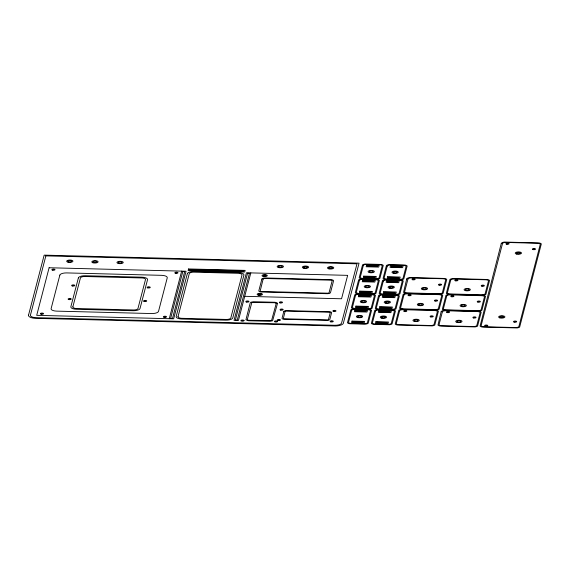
<?xml version="1.0" encoding="UTF-8"?>
<svg xmlns="http://www.w3.org/2000/svg" width="570" height="570" viewBox="0 0 570 570"><rect width="100%" height="100%" fill="white"/><g stroke="black" fill="none" stroke-linecap="round" stroke-linejoin="round"><path stroke-width="0.85" d="M169.269 318.716L181.659 271.128M250.821 272.895L238.431 320.475L234.028 320.361L246.418 272.781L347.65 275.36L341.551 298.78L244.722 296.307M362.898 278.93L361.266 279.015A4.425 1.646 -0.7 0 0 358.651 279.841L355.274 292.809A4.425 1.646 -0.7 0 0 357.426 293.757L373.371 294.163A4.425 1.646 -0.7 0 0 375.986 293.336L379.364 280.369A4.425 1.646 -0.7 0 0 377.212 279.421L361.33 278.766A4.425 1.646 -0.7 0 1 359.178 277.818L362.556 264.858A4.425 1.646 -0.7 0 1 365.171 264.031L381.116 264.437A4.425 1.646 -0.7 0 1 383.268 265.385L379.891 278.345A4.425 1.646 -0.7 0 1 377.276 279.172L375.637 279.257M386.795 279.542L385.156 279.628A4.425 1.646 -0.7 0 0 382.541 280.454L379.164 293.415A4.425 1.646 -0.7 0 0 381.323 294.362L397.269 294.768A4.425 1.646 -0.7 0 0 399.876 293.942L403.254 280.982A4.425 1.646 -0.7 0 0 401.102 280.034L385.22 279.378A4.425 1.646 -0.7 0 1 383.069 278.431L386.446 265.463A4.425 1.646 -0.7 0 1 389.061 264.637L405.006 265.043A4.425 1.646 -0.7 0 1 407.158 265.99L403.781 278.958A4.425 1.646 -0.7 0 1 401.166 279.785L399.534 279.87M359 293.921L357.362 294.006A4.425 1.646 -0.7 0 0 354.747 294.833L351.369 307.793A4.425 1.646 -0.7 0 0 353.521 308.74L369.467 309.147A4.425 1.646 -0.7 0 0 372.082 308.32L375.459 295.36A4.425 1.646 -0.7 0 0 373.307 294.412L371.74 294.241M382.89 294.526L381.252 294.612A4.425 1.646 -0.7 0 0 378.637 295.438L375.267 308.406A4.425 1.646 -0.7 0 0 377.418 309.353L393.364 309.759A4.425 1.646 -0.7 0 0 395.979 308.933L399.356 295.965A4.425 1.646 -0.7 0 0 397.197 295.018L395.63 294.854M450.207 294.419L448.576 294.498A4.425 1.646 -0.7 0 0 445.961 295.324L442.341 309.225A4.425 1.646 -0.7 0 0 444.493 310.173L479.299 311.063A4.425 1.646 -0.7 0 0 481.914 310.237L485.533 296.336A4.425 1.646 -0.7 0 0 483.381 295.388L448.49 294.27A4.425 1.646 -0.7 0 1 446.339 293.322L449.958 279.421A4.425 1.646 -0.7 0 1 452.573 278.595L487.386 279.478A4.425 1.646 -0.7 0 1 489.537 280.426L485.918 294.327A4.425 1.646 -0.7 0 1 483.303 295.153L481.664 295.239M355.096 308.904L353.457 308.99A4.425 1.646 -0.7 0 0 350.842 309.816L347.465 322.784A4.425 1.646 -0.7 0 0 349.624 323.732L365.57 324.138A4.425 1.646 -0.7 0 0 368.184 323.311L371.555 310.344A4.425 1.646 -0.7 0 0 369.403 309.396L367.835 309.232M378.986 309.517L377.354 309.596A4.425 1.646 -0.7 0 0 374.739 310.429L371.362 323.389A4.425 1.646 -0.7 0 0 373.514 324.337L389.46 324.743A4.425 1.646 -0.7 0 0 392.075 323.917L395.452 310.956A4.425 1.646 -0.7 0 0 393.3 310.009L391.725 309.838M434.696 310.044L436.264 310.208A4.425 1.646 -0.7 0 1 438.416 311.163L434.796 325.064A4.425 1.646 -0.7 0 1 432.181 325.89L397.376 325A4.425 1.646 -0.7 0 1 395.224 324.052L398.843 310.151A4.425 1.646 -0.7 0 1 401.458 309.325L436.527 310.023A4.425 1.646 -0.7 0 0 439.142 309.197L442.762 295.296A4.425 1.646 -0.7 0 0 440.61 294.348L405.804 293.464A4.425 1.646 -0.7 0 0 403.19 294.291L399.57 308.192A4.425 1.646 -0.7 0 0 401.722 309.139L403.289 309.303M69.398 299.051L70.003 299.043L69.398 299.051M148.385 287.387L148.991 287.387L148.385 287.387M28.529 315.146L28.5 315.524A8.215 3.05 -0.7 0 0 34.855 318.324L335.538 325.99A8.215 3.05 -0.7 0 0 343.261 323.546L359.057 263.155L44.161 255.132L28.529 315.146M72.874 306.803L72.853 307.038A4.289 1.596 -0.7 0 0 76.173 308.498L133.879 309.973A4.289 1.596 -0.7 0 0 137.912 308.691L145.528 279.428A4.289 1.596 -0.7 0 0 142.208 277.968L84.51 276.493A4.289 1.596 -0.7 0 0 80.47 277.768L72.874 306.803M178.054 316.557L178.032 316.792A4.418 1.639 -0.7 0 0 181.452 318.302L226.618 319.449A4.418 1.639 -0.7 0 0 230.764 318.138L242.051 274.811A4.418 1.639 -0.7 0 0 238.631 273.308L193.472 272.154A4.418 1.639 -0.7 0 0 189.318 273.465L178.054 316.557M485.911 325.605L486.516 325.605L485.939 325.577M247.102 301.544L247.708 301.551L247.102 301.544M176.102 272.774L176.707 272.781L176.102 272.774M144.851 300.967L145.45 300.974L144.851 300.967M331.412 321.359L332.011 321.373L331.441 321.33M276.222 303.504L271.555 320.532L248.627 320.283L247.216 319.827L251.833 302.485L274.761 302.734L276.222 303.504M277.49 303.511L272.617 320.775L270.023 321.302L248.413 320.746L245.912 319.813L250.244 302.812L250.772 302.243L253.365 301.715L274.975 302.264L276.877 302.663L277.49 303.511M45.864 255.88L30.424 315.174A6.32 2.344 -0.7 0 0 36.102 317.675L334.647 325.285A6.32 2.344 -0.7 0 0 341.544 323.105L356.984 263.81L45.864 255.88M49.105 267.75L36.708 315.331L173.665 318.822L186.062 271.242L49.105 267.75M59.85 275.096L51.115 308.627A6.32 2.344 -0.7 0 0 56.793 311.135L151.62 313.55A6.32 2.344 -0.7 0 0 158.517 311.37L167.252 277.832A6.32 2.344 -0.7 0 0 161.574 275.331L66.747 272.916A6.32 2.344 -0.7 0 0 59.85 275.096M78.368 277.925L70.851 306.774A6.32 2.344 -0.7 0 0 76.53 309.275L133.116 310.721A6.32 2.344 -0.7 0 0 140.013 308.541L147.53 279.692A6.32 2.344 -0.7 0 0 141.852 277.184L85.265 275.745A6.32 2.344 -0.7 0 0 78.368 277.925M182.792 271.626L170.644 318.274L172.532 318.324L184.68 271.676L182.792 271.626M187.338 273.629L176.166 316.535A6.32 2.344 -0.7 0 0 181.844 319.036L225.855 320.155A6.32 2.344 -0.7 0 0 232.752 317.974L243.924 275.075A6.32 2.344 -0.7 0 0 238.246 272.574L194.235 271.448A6.32 2.344 -0.7 0 0 187.338 273.629M188.556 268.947L188.129 270.586L244.715 272.033L245.143 270.394L188.556 268.947M189.689 269.446L189.511 270.151L243.582 271.527L243.768 270.828L189.689 269.446M247.558 273.279L235.41 319.927L237.291 319.977L249.439 273.329L247.558 273.279M261.872 279.065L258.823 290.778A3.156 1.176 -0.7 0 0 261.659 292.025L327.052 293.692A3.156 1.176 -0.7 0 0 330.5 292.602L333.55 280.896A3.156 1.176 -0.7 0 0 330.714 279.642L265.321 277.975A3.156 1.176 -0.7 0 0 261.872 279.065M263.119 279.129L260.155 291.078A1.895 0.705 -0.7 0 0 261.074 291.484L327.907 293.187A1.895 0.705 -0.7 0 0 329.025 292.838L332.217 280.59A1.895 0.705 -0.7 0 0 331.298 280.184L264.466 278.481A1.895 0.705 -0.7 0 0 263.347 278.837L263.119 279.129M283.81 311.498L282.036 318.288A2.529 0.941 -0.7 0 0 284.309 319.286L327.066 320.376A2.529 0.941 -0.7 0 0 329.823 319.506L331.59 312.716A2.529 0.941 -0.7 0 0 329.325 311.712L286.567 310.621A2.529 0.941 -0.7 0 0 283.81 311.498M285.057 311.562L283.347 318.502A1.261 0.47 -0.7 0 0 283.96 318.772L327.679 319.884A1.261 0.47 -0.7 0 0 328.42 319.649L330.286 312.502A1.261 0.47 -0.7 0 0 329.667 312.232L285.955 311.12A1.261 0.47 -0.7 0 0 285.207 311.355L285.057 311.562M351.605 310.465L348.555 322.178A3.156 1.176 -0.7 0 0 351.398 323.425L363.974 323.746A3.156 1.176 -0.7 0 0 367.422 322.656L370.472 310.949A3.156 1.176 -0.7 0 0 367.629 309.695L355.053 309.375A3.156 1.176 -0.7 0 0 351.605 310.465M355.509 295.481L352.459 307.187A3.156 1.176 -0.7 0 0 355.295 308.441L367.871 308.762A3.156 1.176 -0.7 0 0 371.319 307.672L374.369 295.958A3.156 1.176 -0.7 0 0 371.533 294.711L358.958 294.391A3.156 1.176 -0.7 0 0 355.509 295.481M359.413 280.497L356.364 292.203A3.156 1.176 -0.7 0 0 359.2 293.45L371.775 293.771A3.156 1.176 -0.7 0 0 375.224 292.681L378.273 280.974A3.156 1.176 -0.7 0 0 375.438 279.72L362.862 279.4A3.156 1.176 -0.7 0 0 359.413 280.497M363.318 265.506L360.269 277.212A3.156 1.176 -0.7 0 0 363.104 278.466L375.68 278.787A3.156 1.176 -0.7 0 0 379.128 277.697L382.178 265.99A3.156 1.176 -0.7 0 0 379.342 264.737L366.767 264.416A3.156 1.176 -0.7 0 0 363.318 265.506M352.004 321.088L351.576 322.727L364.152 323.048L364.579 321.409L352.004 321.088M354.875 310.08L354.447 311.719L367.023 312.039L367.443 310.401L354.875 310.08M355.908 306.097L355.481 307.736L368.056 308.057L368.484 306.418L355.908 306.097M358.772 295.096L358.345 296.735L370.92 297.055L371.348 295.417L358.772 295.096M359.812 291.113L359.385 292.752L371.961 293.073L372.388 291.434L359.812 291.113M362.677 280.105L362.249 281.744L374.825 282.065L375.252 280.426L362.677 280.105M363.717 276.122L363.29 277.761L375.865 278.082L376.293 276.443L363.717 276.122M366.581 265.121L366.154 266.76L378.729 267.081L379.157 265.442L366.581 265.121M353.144 321.587L352.958 322.292L363.019 322.549L363.204 321.843L353.144 321.587M356.008 310.579L355.822 311.284L365.883 311.541L366.068 310.835L356.008 310.579M357.041 306.596L356.863 307.301L366.923 307.558L367.101 306.852L357.041 306.596M359.912 295.595L359.727 296.293L369.788 296.55L369.973 295.851L359.912 295.595M360.945 291.612L360.767 292.317L370.828 292.574L371.006 291.868L360.945 291.612M363.817 280.604L363.632 281.309L373.692 281.566L373.87 280.86L363.817 280.604M364.85 276.628L364.665 277.326L374.725 277.583L374.91 276.885L364.85 276.628M367.714 265.62L367.536 266.318L377.597 266.575L377.775 265.877L367.714 265.62M375.502 311.078L372.452 322.784A3.156 1.176 -0.7 0 0 375.288 324.038L387.864 324.358A3.156 1.176 -0.7 0 0 391.312 323.268L394.362 311.555A3.156 1.176 -0.7 0 0 391.526 310.308L378.95 309.987A3.156 1.176 -0.7 0 0 375.502 311.078M379.399 296.087L376.35 307.8A3.156 1.176 -0.7 0 0 379.193 309.047L391.768 309.368A3.156 1.176 -0.7 0 0 395.217 308.277L398.266 296.571A3.156 1.176 -0.7 0 0 395.423 295.317L382.848 294.996A3.156 1.176 -0.7 0 0 379.399 296.087M383.304 281.103L380.254 292.809A3.156 1.176 -0.7 0 0 383.097 294.063L395.673 294.384A3.156 1.176 -0.7 0 0 399.121 293.293L402.171 281.587A3.156 1.176 -0.7 0 0 399.328 280.333L386.752 280.012A3.156 1.176 -0.7 0 0 383.304 281.103M387.208 266.119L384.159 277.825A3.156 1.176 -0.7 0 0 386.994 279.079L399.57 279.393A3.156 1.176 -0.7 0 0 403.019 278.303L406.068 266.596A3.156 1.176 -0.7 0 0 403.232 265.349L390.657 265.029A3.156 1.176 -0.7 0 0 387.208 266.119M375.901 321.694L375.473 323.333L388.049 323.653L388.476 322.014L375.901 321.694M378.765 310.686L378.338 312.332L390.913 312.652L391.341 311.006L378.765 310.686M379.798 306.71L379.378 308.349L391.946 308.669L392.374 307.031L379.798 306.71M382.67 295.702L382.242 297.341L394.818 297.661L395.245 296.022L382.67 295.702M383.703 291.719L383.275 293.358L395.851 293.678L396.278 292.04L383.703 291.719M386.574 280.718L386.147 282.357L398.722 282.677L399.143 281.038L386.574 280.718M387.607 276.735L387.18 278.374L399.755 278.694L400.183 277.056L387.607 276.735M390.471 265.727L390.044 267.366L402.62 267.686L403.047 266.048L390.471 265.727M377.034 322.192L376.848 322.898L386.909 323.154L387.094 322.449L377.034 322.192M379.898 311.192L379.72 311.89L389.78 312.146L389.958 311.448L379.898 311.192M380.938 307.209L380.753 307.914L390.813 308.171L390.999 307.465L380.938 307.209M383.802 296.201L383.617 296.906L393.678 297.162L393.863 296.457L383.802 296.201M384.843 292.225L384.657 292.923L394.718 293.18L394.903 292.481L384.843 292.225M387.707 281.217L387.522 281.915L397.582 282.171L397.767 281.473L387.707 281.217M388.74 277.234L388.562 277.939L398.622 278.196L398.801 277.49L388.74 277.234M391.611 266.226L391.426 266.931L401.487 267.188L401.672 266.482L391.611 266.226M406.702 278.972L403.574 292.282A4.425 1.646 -0.7 0 0 405.726 293.229L440.532 294.12A4.425 1.646 -0.7 0 0 443.147 293.293L446.766 279.393A4.425 1.646 -0.7 0 0 444.614 278.445L409.809 277.554A4.425 1.646 -0.7 0 0 407.194 278.381L406.702 278.972M399.606 310.8L396.314 323.447A3.156 1.176 -0.7 0 0 399.15 324.701L430.585 325.498A3.156 1.176 -0.7 0 0 434.034 324.408L437.332 311.762A3.156 1.176 -0.7 0 0 434.49 310.515L403.054 309.709A3.156 1.176 -0.7 0 0 399.606 310.8M407.956 279.036L404.657 291.676A3.156 1.176 -0.7 0 0 407.5 292.93L438.936 293.728A3.156 1.176 -0.7 0 0 442.384 292.638L445.676 279.998A3.156 1.176 -0.7 0 0 442.84 278.744L411.405 277.946A3.156 1.176 -0.7 0 0 407.956 279.036M403.952 294.939L400.66 307.586A3.156 1.176 -0.7 0 0 403.496 308.84L434.931 309.638A3.156 1.176 -0.7 0 0 438.38 308.548L441.679 295.901A3.156 1.176 -0.7 0 0 438.836 294.654L407.4 293.849A3.156 1.176 -0.7 0 0 403.952 294.939M441.123 311.776L437.988 325.085A4.425 1.646 -0.7 0 0 440.147 326.04L474.953 326.923A4.425 1.646 -0.7 0 0 477.567 326.097L481.187 312.196A4.425 1.646 -0.7 0 0 479.035 311.248L444.23 310.358A4.425 1.646 -0.7 0 0 441.615 311.184L441.123 311.776M442.37 311.84L439.078 324.487A3.156 1.176 -0.7 0 0 441.921 325.734L473.357 326.539A3.156 1.176 -0.7 0 0 476.805 325.449L480.097 312.802A3.156 1.176 -0.7 0 0 477.261 311.548L445.818 310.75A3.156 1.176 -0.7 0 0 442.37 311.84M450.72 280.07L447.429 292.716A3.156 1.176 -0.7 0 0 450.264 293.963L481.707 294.768A3.156 1.176 -0.7 0 0 485.155 293.678L488.447 281.031A3.156 1.176 -0.7 0 0 485.611 279.785L454.169 278.979A3.156 1.176 -0.7 0 0 450.72 280.07M446.723 295.98L443.424 308.627A3.156 1.176 -0.7 0 0 446.267 309.873L477.703 310.679A3.156 1.176 -0.7 0 0 481.151 309.588L484.443 296.942A3.156 1.176 -0.7 0 0 481.607 295.688L450.172 294.889A3.156 1.176 -0.7 0 0 446.723 295.98M501.258 243.476L480.075 326.104A4.425 1.646 -0.7 0 0 482.227 327.052L517.04 327.942A4.425 1.646 -0.7 0 0 519.648 327.109L541.322 243.896A4.425 1.646 -0.7 0 0 539.17 242.948L504.365 242.058A4.425 1.646 -0.7 0 0 501.75 242.891L501.258 243.476M502.512 243.54L481.166 325.498A3.156 1.176 -0.7 0 0 484.001 326.753L515.444 327.551A3.156 1.176 -0.7 0 0 518.892 326.46L540.232 244.502A3.156 1.176 -0.7 0 0 537.396 243.248L505.961 242.45A3.156 1.176 -0.7 0 0 502.512 243.54M41.674 313.642L42.273 313.671L41.674 313.642M413.293 279.243L413.891 279.272L413.378 279.193M409.296 295.153L409.887 295.182L409.324 295.125M404.942 311.013L405.541 311.042L404.978 310.985M456.064 280.276L456.663 280.305L456.1 280.255M452.06 296.186L452.658 296.215L452.06 296.186M447.714 312.046L448.312 312.075L447.714 312.046M507.222 243.689L507.813 243.718L507.25 243.661M278.602 320.005L279.2 320.041L278.602 320.005M164.652 316.77L165.243 316.813L164.652 316.77M439.748 284.622L440.339 284.665L439.748 284.622M435.744 300.533L436.335 300.575L435.779 300.504M431.397 316.393L431.989 316.435L431.433 316.364M482.519 285.663L483.103 285.705L482.555 285.634M478.515 301.566L479.106 301.608L478.551 301.544M474.169 317.426L474.76 317.476L474.204 317.405M533.67 249.069L534.261 249.111L533.67 249.069M53.145 269.617L53.737 269.667L53.181 269.596M72.946 285.442L73.537 285.485L72.989 285.413M280.661 302.385L281.245 302.428L280.661 302.385M281.323 309.574L281.908 309.624L281.359 309.553M334.134 310.921L334.725 310.971L334.177 310.899M275.702 321.416L276.293 321.459L275.738 321.387M514.81 321.601L515.401 321.651L514.81 321.601M242.165 320.561L242.749 320.611L242.165 320.561M277.562 321.494L277.547 321.338A1.582 0.584 -0.7 0 0 275.096 320.981A1.582 0.584 -0.7 0 0 275.182 321.964A1.582 0.584 -0.7 0 0 277.562 321.494M244.017 320.661L244.017 320.504A1.582 0.584 -0.7 0 0 241.602 320.112A1.582 0.584 -0.7 0 0 241.602 321.102A1.582 0.584 -0.7 0 0 244.017 320.661M365.37 287.529A3.156 1.176 -0.7 0 0 370.443 286.724A3.156 1.176 -0.7 0 0 366.147 285.513A3.156 1.176 -0.7 0 0 365.37 287.529M366.154 287.152A1.881 0.698 -0.7 0 0 369.182 286.667A1.881 0.698 -0.7 0 0 366.617 285.948A1.881 0.698 -0.7 0 0 366.154 287.152M361.466 302.52A3.156 1.176 -0.7 0 0 366.546 301.708A3.156 1.176 -0.7 0 0 362.242 300.497A3.156 1.176 -0.7 0 0 361.466 302.52M362.249 302.136A1.881 0.698 -0.7 0 0 365.277 301.658A1.881 0.698 -0.7 0 0 362.712 300.932A1.881 0.698 -0.7 0 0 362.249 302.136M304.473 267.822A1.881 0.698 -0.7 0 0 307.351 267.216A1.881 0.698 -0.7 0 0 304.579 266.603A1.881 0.698 -0.7 0 0 304.473 267.822M68.101 262.214A3.156 1.176 -0.7 0 0 72.953 261.224A3.156 1.176 -0.7 0 0 68.336 260.184A3.156 1.176 -0.7 0 0 68.101 262.214M68.785 261.808A1.881 0.698 -0.7 0 0 71.677 261.217A1.881 0.698 -0.7 0 0 68.927 260.597A1.881 0.698 -0.7 0 0 68.785 261.808M303.803 268.228A3.156 1.176 -0.7 0 0 308.627 267.216A3.156 1.176 -0.7 0 0 303.974 266.197A3.156 1.176 -0.7 0 0 303.803 268.228M118.261 263.461A3.156 1.176 -0.7 0 0 123.241 262.57A3.156 1.176 -0.7 0 0 118.788 261.43A3.156 1.176 -0.7 0 0 118.261 263.461M119.002 263.069A1.881 0.698 -0.7 0 0 121.973 262.535A1.881 0.698 -0.7 0 0 119.315 261.858A1.881 0.698 -0.7 0 0 119.002 263.069M93.01 262.791A3.156 1.176 -0.7 0 0 98.076 261.972A3.156 1.176 -0.7 0 0 93.751 260.775A3.156 1.176 -0.7 0 0 93.01 262.791M93.793 262.414A1.881 0.698 -0.7 0 0 96.814 261.922A1.881 0.698 -0.7 0 0 94.235 261.21A1.881 0.698 -0.7 0 0 93.793 262.414M279.314 267.173A1.881 0.698 -0.7 0 0 282.2 266.582A1.881 0.698 -0.7 0 0 279.435 265.962A1.881 0.698 -0.7 0 0 279.314 267.173M329.681 268.47A1.881 0.698 -0.7 0 0 332.502 267.836A1.881 0.698 -0.7 0 0 329.667 267.259A1.881 0.698 -0.7 0 0 329.681 268.47M278.637 267.587A3.156 1.176 -0.7 0 0 283.475 266.582A3.156 1.176 -0.7 0 0 278.837 265.549A3.156 1.176 -0.7 0 0 278.637 267.587M329.047 268.89A3.156 1.176 -0.7 0 0 333.778 267.815A3.156 1.176 -0.7 0 0 329.025 266.86A3.156 1.176 -0.7 0 0 329.047 268.89M382.242 317.732A1.881 0.698 -0.7 0 0 385.27 317.255A1.881 0.698 -0.7 0 0 382.705 316.528A1.881 0.698 -0.7 0 0 382.242 317.732M381.451 318.117A3.156 1.176 -0.7 0 0 386.531 317.305A3.156 1.176 -0.7 0 0 382.228 316.094A3.156 1.176 -0.7 0 0 381.451 318.117M386.147 302.748A1.881 0.698 -0.7 0 0 389.175 302.264A1.881 0.698 -0.7 0 0 386.61 301.544A1.881 0.698 -0.7 0 0 386.147 302.748M385.356 303.126A3.156 1.176 -0.7 0 0 390.436 302.321A3.156 1.176 -0.7 0 0 386.132 301.11A3.156 1.176 -0.7 0 0 385.356 303.126M390.044 287.757A1.881 0.698 -0.7 0 0 393.079 287.28A1.881 0.698 -0.7 0 0 390.514 286.553A1.881 0.698 -0.7 0 0 390.044 287.757M389.26 288.142A3.156 1.176 -0.7 0 0 394.34 287.33A3.156 1.176 -0.7 0 0 390.037 286.119A3.156 1.176 -0.7 0 0 389.26 288.142M369.267 272.546A3.156 1.176 -0.7 0 0 374.347 271.733A3.156 1.176 -0.7 0 0 370.044 270.522A3.156 1.176 -0.7 0 0 369.267 272.546M370.058 272.161A1.881 0.698 -0.7 0 0 373.086 271.683A1.881 0.698 -0.7 0 0 370.521 270.957A1.881 0.698 -0.7 0 0 370.058 272.161M473.542 317.953A1.582 0.584 -0.7 0 0 476.028 317.504A1.582 0.584 -0.7 0 0 473.791 316.941A1.582 0.584 -0.7 0 0 473.542 317.953M447.179 312.588A1.582 0.584 -0.7 0 0 449.588 312.075A1.582 0.584 -0.7 0 0 447.258 311.569A1.582 0.584 -0.7 0 0 447.179 312.588M457.803 322.029A1.881 0.698 -0.7 0 0 460.738 321.473A1.881 0.698 -0.7 0 0 458.038 320.817A1.881 0.698 -0.7 0 0 457.803 322.029M457.083 322.428A3.156 1.176 -0.7 0 0 462.014 321.494A3.156 1.176 -0.7 0 0 457.482 320.397A3.156 1.176 -0.7 0 0 457.083 322.428M439.121 285.15A1.582 0.584 -0.7 0 0 441.607 284.701A1.582 0.584 -0.7 0 0 439.37 284.138A1.582 0.584 -0.7 0 0 439.121 285.15M412.758 279.777A1.582 0.584 -0.7 0 0 415.167 279.272A1.582 0.584 -0.7 0 0 412.837 278.766A1.582 0.584 -0.7 0 0 412.758 279.777M422.669 289.624A3.156 1.176 -0.7 0 0 427.593 288.684A3.156 1.176 -0.7 0 0 423.068 287.594A3.156 1.176 -0.7 0 0 422.669 289.624M423.382 289.225A1.881 0.698 -0.7 0 0 426.317 288.662A1.881 0.698 -0.7 0 0 423.617 288.014A1.881 0.698 -0.7 0 0 423.382 289.225M435.117 301.06A1.582 0.584 -0.7 0 0 437.603 300.604A1.582 0.584 -0.7 0 0 435.373 300.041A1.582 0.584 -0.7 0 0 435.117 301.06M408.761 295.688A1.582 0.584 -0.7 0 0 411.162 295.182A1.582 0.584 -0.7 0 0 408.832 294.669A1.582 0.584 -0.7 0 0 408.761 295.688M418.665 305.527A3.156 1.176 -0.7 0 0 423.588 304.594A3.156 1.176 -0.7 0 0 419.064 303.496A3.156 1.176 -0.7 0 0 418.665 305.527M419.378 305.128A1.881 0.698 -0.7 0 0 422.32 304.572A1.881 0.698 -0.7 0 0 419.62 303.917A1.881 0.698 -0.7 0 0 419.378 305.128M430.77 316.92A1.582 0.584 -0.7 0 0 433.257 316.464A1.582 0.584 -0.7 0 0 431.02 315.901A1.582 0.584 -0.7 0 0 430.77 316.92M404.415 311.548A1.582 0.584 -0.7 0 0 406.816 311.042A1.582 0.584 -0.7 0 0 404.486 310.536A1.582 0.584 -0.7 0 0 404.415 311.548M414.319 321.394A3.156 1.176 -0.7 0 0 419.242 320.454A3.156 1.176 -0.7 0 0 414.718 319.364A3.156 1.176 -0.7 0 0 414.319 321.394M415.031 320.995A1.881 0.698 -0.7 0 0 417.974 320.433A1.881 0.698 -0.7 0 0 415.274 319.784A1.881 0.698 -0.7 0 0 415.031 320.995M481.892 286.183A1.582 0.584 -0.7 0 0 484.372 285.734A1.582 0.584 -0.7 0 0 482.142 285.171A1.582 0.584 -0.7 0 0 481.892 286.183M455.53 280.818A1.582 0.584 -0.7 0 0 457.938 280.305A1.582 0.584 -0.7 0 0 455.601 279.799A1.582 0.584 -0.7 0 0 455.53 280.818M465.434 290.657A3.156 1.176 -0.7 0 0 470.357 289.724A3.156 1.176 -0.7 0 0 465.832 288.627A3.156 1.176 -0.7 0 0 465.434 290.657M466.153 290.258A1.881 0.698 -0.7 0 0 469.089 289.703A1.881 0.698 -0.7 0 0 466.388 289.047A1.881 0.698 -0.7 0 0 466.153 290.258M477.888 302.093A1.582 0.584 -0.7 0 0 480.375 301.644A1.582 0.584 -0.7 0 0 478.137 301.081A1.582 0.584 -0.7 0 0 477.888 302.093M451.526 296.728A1.582 0.584 -0.7 0 0 453.934 296.215A1.582 0.584 -0.7 0 0 451.604 295.709A1.582 0.584 -0.7 0 0 451.526 296.728M461.436 306.567A3.156 1.176 -0.7 0 0 466.36 305.627A3.156 1.176 -0.7 0 0 461.835 304.537A3.156 1.176 -0.7 0 0 461.436 306.567M462.149 306.168A1.881 0.698 -0.7 0 0 465.084 305.606A1.881 0.698 -0.7 0 0 462.384 304.957A1.881 0.698 -0.7 0 0 462.149 306.168M357.561 317.504A3.156 1.176 -0.7 0 0 362.641 316.699A3.156 1.176 -0.7 0 0 358.338 315.488A3.156 1.176 -0.7 0 0 357.561 317.504M358.345 317.127A1.881 0.698 -0.7 0 0 361.38 316.642A1.881 0.698 -0.7 0 0 358.815 315.923A1.881 0.698 -0.7 0 0 358.345 317.127M393.165 273.151A3.156 1.176 -0.7 0 0 398.238 272.346A3.156 1.176 -0.7 0 0 393.941 271.135A3.156 1.176 -0.7 0 0 393.165 273.151M393.948 272.774A1.881 0.698 -0.7 0 0 396.976 272.289A1.881 0.698 -0.7 0 0 394.411 271.569A1.881 0.698 -0.7 0 0 393.948 272.774M263.197 276.436A2.651 0.983 -0.7 0 0 267.323 275.638A2.651 0.983 -0.7 0 0 263.504 274.733A2.651 0.983 -0.7 0 0 263.197 276.436M263.903 276.037A1.382 0.513 -0.7 0 0 266.048 275.623A1.382 0.513 -0.7 0 0 264.067 275.153A1.382 0.513 -0.7 0 0 263.903 276.037M258.296 295.167A2.651 0.983 -0.7 0 0 262.442 294.384A2.651 0.983 -0.7 0 0 258.652 293.457A2.651 0.983 -0.7 0 0 258.296 295.167M259.015 294.768A1.382 0.513 -0.7 0 0 261.167 294.362A1.382 0.513 -0.7 0 0 259.2 293.878A1.382 0.513 -0.7 0 0 259.015 294.768M52.511 270.144A1.582 0.584 -0.7 0 0 55.005 269.695A1.582 0.584 -0.7 0 0 52.775 269.133A1.582 0.584 -0.7 0 0 52.511 270.144M175.361 273.244A1.582 0.584 -0.7 0 0 177.954 272.895A1.582 0.584 -0.7 0 0 175.895 272.239A1.582 0.584 -0.7 0 0 175.361 273.244M164.053 317.298A1.582 0.584 -0.7 0 0 166.511 316.834A1.582 0.584 -0.7 0 0 164.253 316.286A1.582 0.584 -0.7 0 0 164.053 317.298M41.14 314.184A1.582 0.584 -0.7 0 0 43.548 313.671A1.582 0.584 -0.7 0 0 41.211 313.165A1.582 0.584 -0.7 0 0 41.14 314.184M72.319 285.969A1.582 0.584 -0.7 0 0 74.805 285.52A1.582 0.584 -0.7 0 0 72.582 284.95A1.582 0.584 -0.7 0 0 72.319 285.969M147.694 287.871A1.582 0.584 -0.7 0 0 150.245 287.48A1.582 0.584 -0.7 0 0 148.114 286.86A1.582 0.584 -0.7 0 0 147.694 287.871M144.096 301.437A1.582 0.584 -0.7 0 0 146.697 301.088A1.582 0.584 -0.7 0 0 144.652 300.433A1.582 0.584 -0.7 0 0 144.096 301.437M68.728 299.535A1.582 0.584 -0.7 0 0 71.264 299.129A1.582 0.584 -0.7 0 0 69.105 298.523A1.582 0.584 -0.7 0 0 68.728 299.535M280.027 302.905A1.582 0.584 -0.7 0 0 282.513 302.456A1.582 0.584 -0.7 0 0 280.29 301.893A1.582 0.584 -0.7 0 0 280.027 302.905M333.507 311.448A1.582 0.584 -0.7 0 0 335.994 310.999A1.582 0.584 -0.7 0 0 333.771 310.436A1.582 0.584 -0.7 0 0 333.507 311.448M330.643 321.822A1.582 0.584 -0.7 0 0 333.251 321.494A1.582 0.584 -0.7 0 0 331.234 320.825A1.582 0.584 -0.7 0 0 330.643 321.822M280.689 310.101A1.582 0.584 -0.7 0 0 283.176 309.653A1.582 0.584 -0.7 0 0 280.953 309.09A1.582 0.584 -0.7 0 0 280.689 310.101M278.017 320.532A1.582 0.584 -0.7 0 0 280.469 320.055A1.582 0.584 -0.7 0 0 278.189 319.514A1.582 0.584 -0.7 0 0 278.017 320.532M246.375 302.022A1.582 0.584 -0.7 0 0 248.955 301.658A1.582 0.584 -0.7 0 0 246.881 301.017A1.582 0.584 -0.7 0 0 246.375 302.022M517.303 253.671A1.881 0.698 -0.7 0 0 520.246 253.109A1.881 0.698 -0.7 0 0 517.546 252.46A1.881 0.698 -0.7 0 0 517.303 253.671M506.687 244.224A1.582 0.584 -0.7 0 0 509.088 243.718A1.582 0.584 -0.7 0 0 506.759 243.212A1.582 0.584 -0.7 0 0 506.687 244.224M533.043 249.596A1.582 0.584 -0.7 0 0 535.529 249.14A1.582 0.584 -0.7 0 0 533.299 248.577A1.582 0.584 -0.7 0 0 533.043 249.596M516.591 254.07A3.156 1.176 -0.7 0 0 521.514 253.13A3.156 1.176 -0.7 0 0 516.99 252.04A3.156 1.176 -0.7 0 0 516.591 254.07M514.176 322.128A1.582 0.584 -0.7 0 0 516.669 321.687A1.582 0.584 -0.7 0 0 514.453 321.11A1.582 0.584 -0.7 0 0 514.176 322.128M485.205 326.083A1.582 0.584 -0.7 0 0 487.77 325.698A1.582 0.584 -0.7 0 0 485.661 325.078A1.582 0.584 -0.7 0 0 485.205 326.083M500.638 317.504A1.881 0.698 -0.7 0 0 503.638 316.998A1.881 0.698 -0.7 0 0 501.03 316.293A1.881 0.698 -0.7 0 0 500.638 317.504M499.869 317.889A3.156 1.176 -0.7 0 0 504.906 317.041A3.156 1.176 -0.7 0 0 500.531 315.865A3.156 1.176 -0.7 0 0 499.869 317.889"/></g></svg>
